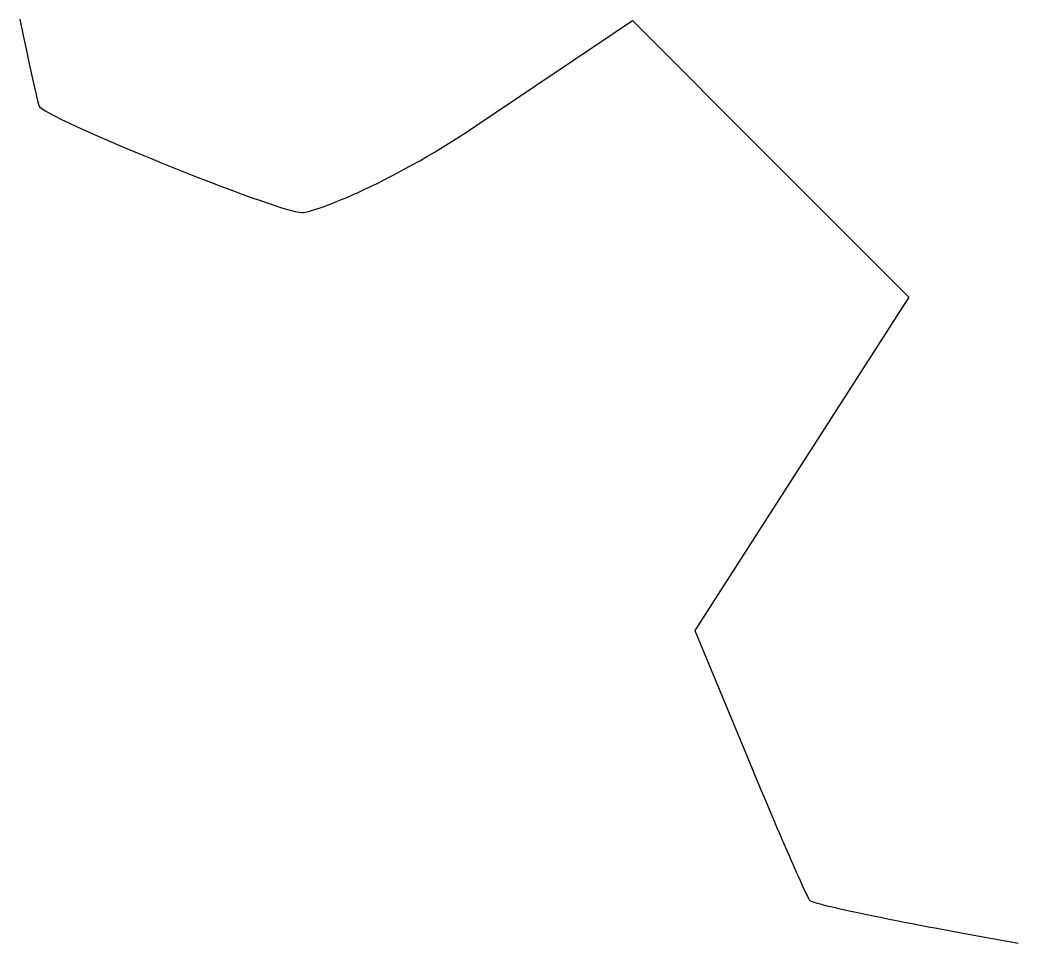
# Model space of a CAD drawing. Extents: x 3.9 to 78.6, y 0.4 to 97.3.
# Drawn here: x 40.2 to 54.37, y 72.92 to 86.01 of the extents above; entities that cross this region are included whole.
import ezdxf

# ---------------------------------------------------------------- set-up
doc = ezdxf.new("R2010")
doc.units = 0
doc.layers.add('LAYER_1', color=7, linetype='CONTINUOUS')

msp = doc.modelspace()

# ---------------------------------------------------------------- linework, layer by layer
at = {"layer": 'LAYER_1', "color": 7}
for p, q in [((40.203, 86.017), (40.25, 85.788)), ((46.673, 84.504), (48.895, 85.998)), ((48.895, 85.998), (50.856, 84.037)), ((40.25, 85.788), (40.294, 85.576)), ((40.294, 85.576), (40.334, 85.384)), ((40.334, 85.384), (40.37, 85.214)), ((40.37, 85.214), (40.403, 85.068)), ((40.403, 85.068), (40.431, 84.95)), ((40.431, 84.95), (40.453, 84.859)), ((40.453, 84.859), (40.47, 84.8)), ((40.47, 84.8), (40.482, 84.775)), ((40.482, 84.775), (40.512, 84.751)), ((40.512, 84.751), (40.559, 84.72)), ((40.559, 84.72), (40.623, 84.684)), ((40.623, 84.684), (40.701, 84.643)), ((40.701, 84.643), (40.794, 84.597)), ((40.794, 84.597), (40.899, 84.546)), ((40.899, 84.546), (41.015, 84.492)), ((41.015, 84.492), (41.142, 84.434)), ((41.142, 84.434), (41.278, 84.374)), ((46.438, 84.35), (46.555, 84.426)), ((46.555, 84.426), (46.673, 84.504)), ((41.278, 84.374), (41.422, 84.311)), ((41.422, 84.311), (41.573, 84.246)), ((46.323, 84.277), (46.438, 84.35)), ((41.573, 84.246), (41.729, 84.18)), ((41.729, 84.18), (41.89, 84.113)), ((45.986, 84.073), (46.097, 84.138)), ((46.097, 84.138), (46.209, 84.206)), ((46.209, 84.206), (46.323, 84.277)), ((41.89, 84.113), (42.054, 84.045)), ((42.054, 84.045), (42.221, 83.977)), ((45.77, 83.95), (45.877, 84.01)), ((45.877, 84.01), (45.986, 84.073)), ((50.856, 84.037), (52.817, 82.075)), ((42.221, 83.977), (42.388, 83.91)), ((42.388, 83.91), (42.555, 83.843)), ((45.563, 83.838), (45.665, 83.893)), ((45.665, 83.893), (45.77, 83.95)), ((42.555, 83.843), (42.72, 83.778)), ((42.72, 83.778), (42.883, 83.715)), ((42.883, 83.715), (43.042, 83.654)), ((45.271, 83.688), (45.365, 83.735)), ((45.365, 83.735), (45.463, 83.785)), ((45.463, 83.785), (45.563, 83.838)), ((43.042, 83.654), (43.196, 83.596)), ((43.196, 83.596), (43.344, 83.542)), ((45.004, 83.561), (45.09, 83.601)), ((45.09, 83.601), (45.179, 83.643)), ((45.179, 83.643), (45.271, 83.688)), ((43.344, 83.542), (43.484, 83.49)), ((43.484, 83.49), (43.616, 83.444)), ((43.616, 83.444), (43.739, 83.402)), ((44.697, 83.429), (44.768, 83.458)), ((44.768, 83.458), (44.843, 83.49)), ((44.843, 83.49), (44.922, 83.524)), ((44.922, 83.524), (45.004, 83.561)), ((43.739, 83.402), (43.85, 83.365)), ((43.85, 83.365), (43.95, 83.333)), ((43.95, 83.333), (44.036, 83.308)), ((44.036, 83.308), (44.108, 83.29)), ((44.108, 83.29), (44.165, 83.278)), ((44.28, 83.286), (44.316, 83.295)), ((44.316, 83.295), (44.357, 83.306)), ((44.357, 83.306), (44.402, 83.32)), ((44.402, 83.32), (44.452, 83.337)), ((44.452, 83.337), (44.507, 83.356)), ((44.507, 83.356), (44.566, 83.378)), ((44.566, 83.378), (44.63, 83.402)), ((44.63, 83.402), (44.697, 83.429)), ((44.165, 83.278), (44.205, 83.274)), ((44.205, 83.274), (44.224, 83.276)), ((44.224, 83.276), (44.25, 83.279)), ((44.25, 83.279), (44.28, 83.286)), ((52.817, 82.075), (51.3, 79.709)), ((51.3, 79.709), (49.782, 77.343)), ((49.782, 77.343), (50.557, 75.472)), ((50.557, 75.472), (50.598, 75.372)), ((50.598, 75.372), (50.639, 75.274)), ((50.639, 75.274), (50.679, 75.178)), ((50.679, 75.178), (50.719, 75.082)), ((50.719, 75.082), (50.759, 74.988)), ((50.759, 74.988), (50.798, 74.895)), ((50.798, 74.895), (50.836, 74.805)), ((50.836, 74.805), (50.873, 74.716)), ((50.873, 74.716), (50.91, 74.629)), ((50.91, 74.629), (50.946, 74.544)), ((50.946, 74.544), (50.982, 74.462)), ((50.982, 74.462), (51.016, 74.382)), ((51.016, 74.382), (51.049, 74.305)), ((51.049, 74.305), (51.082, 74.23)), ((51.082, 74.23), (51.113, 74.158)), ((51.113, 74.158), (51.143, 74.09)), ((51.143, 74.09), (51.172, 74.024)), ((51.172, 74.024), (51.199, 73.962)), ((51.199, 73.962), (51.225, 73.903)), ((51.225, 73.903), (51.25, 73.847)), ((51.25, 73.847), (51.274, 73.795)), ((51.274, 73.795), (51.295, 73.747)), ((51.295, 73.747), (51.316, 73.703)), ((51.316, 73.703), (51.334, 73.664)), ((51.334, 73.664), (51.351, 73.628)), ((51.351, 73.628), (51.366, 73.597)), ((51.366, 73.597), (51.38, 73.57)), ((51.38, 73.57), (51.391, 73.548)), ((51.391, 73.548), (51.401, 73.53)), ((51.401, 73.53), (51.408, 73.518)), ((51.408, 73.518), (51.413, 73.511)), ((51.413, 73.511), (51.421, 73.505)), ((51.421, 73.505), (51.436, 73.499)), ((51.436, 73.499), (51.457, 73.491)), ((51.457, 73.491), (51.484, 73.482)), ((51.484, 73.482), (51.518, 73.473)), ((51.518, 73.473), (51.558, 73.462)), ((51.558, 73.462), (51.603, 73.45)), ((51.603, 73.45), (51.654, 73.437)), ((51.654, 73.437), (51.711, 73.424)), ((51.711, 73.424), (51.773, 73.409)), ((51.773, 73.409), (51.84, 73.394)), ((51.84, 73.394), (51.912, 73.378)), ((51.912, 73.378), (51.989, 73.361)), ((51.989, 73.361), (52.07, 73.344)), ((52.07, 73.344), (52.156, 73.326)), ((52.156, 73.326), (52.246, 73.307)), ((52.246, 73.307), (52.34, 73.287)), ((52.34, 73.287), (52.438, 73.268)), ((52.438, 73.268), (52.539, 73.247)), ((52.539, 73.247), (52.644, 73.226)), ((52.644, 73.226), (52.753, 73.205)), ((52.753, 73.205), (52.864, 73.183)), ((52.864, 73.183), (52.979, 73.161)), ((52.979, 73.161), (53.096, 73.138)), ((53.096, 73.138), (53.215, 73.116)), ((53.215, 73.116), (53.338, 73.093)), ((53.338, 73.093), (53.462, 73.069)), ((53.462, 73.069), (53.588, 73.046)), ((53.588, 73.046), (53.717, 73.022)), ((53.717, 73.022), (53.847, 72.999)), ((53.847, 72.999), (53.978, 72.975)), ((53.978, 72.975), (54.109, 72.951)), ((54.109, 72.951), (54.24, 72.928)), ((54.24, 72.928), (54.368, 72.904))]:
    msp.add_line(p, q, dxfattribs=at)

doc.saveas('drawing.dxf')
